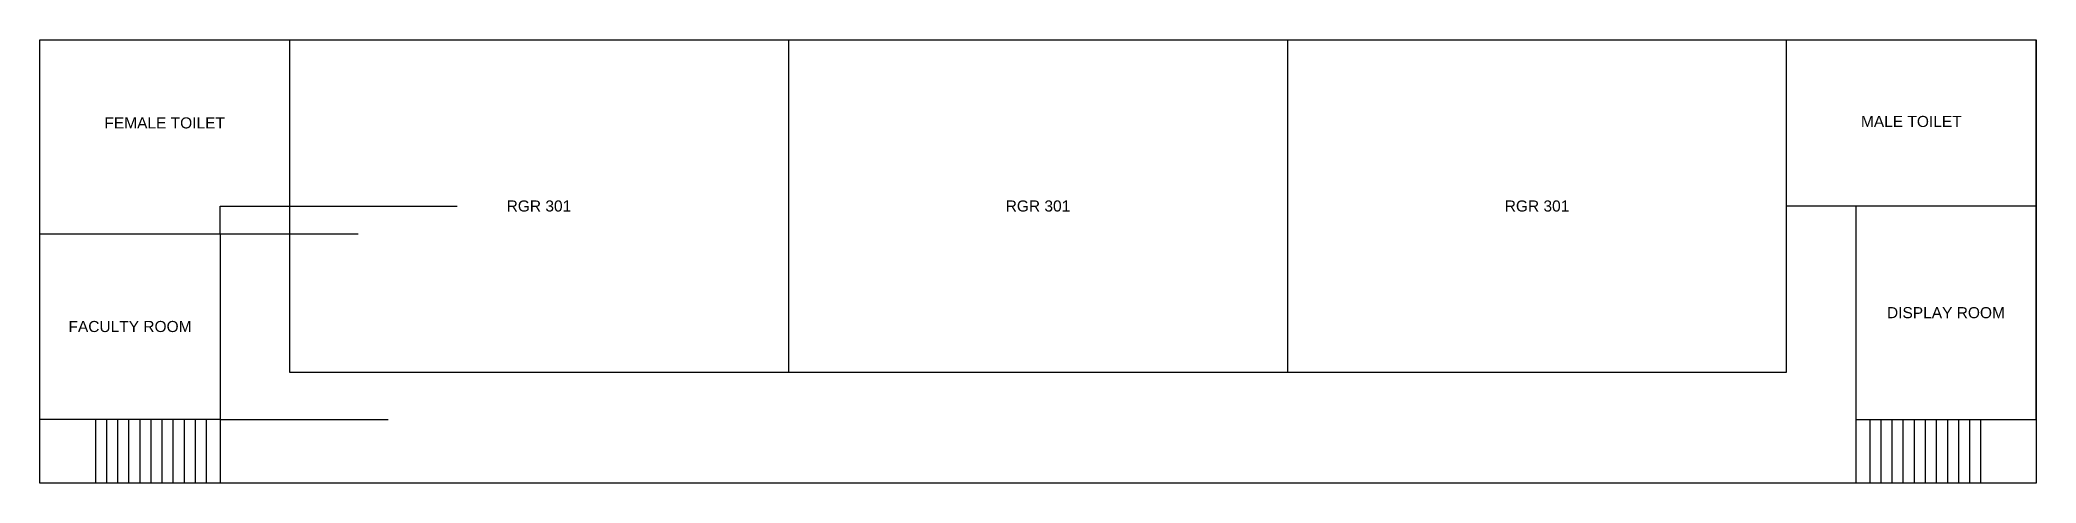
# Model space of a CAD drawing. Header units: millimetres. Extents: x 67969 to 103969, y 19332 to 27332.
import ezdxf

# ---------------------------------------------------------------- set-up
doc = ezdxf.new("R2010")
doc.units = ezdxf.units.MM
doc.header["$MEASUREMENT"] = 0
for name, color, linetype in [('3 - 3', 250, 'Continuous'), ('6 - 3F', 7, 'Continuous'), ('9 - 3L', 250, 'Continuous')]:
    doc.layers.add(name, color=color, linetype=linetype)
doc.styles.get("Standard").update_dxf_attribs({"font": 'arial.ttf'})

msp = doc.modelspace()

# ---------------------------------------------------------------- linework, layer by layer
at = {"layer": '3 - 3'}
for p, q in [((67969, 27332), (103969, 27332)), ((67969, 19332), (67969, 27332)), ((72469, 27332), (72469, 21332)), ((81469, 27332), (81469, 21332)), ((90469, 27332), (90469, 21332)), ((99469, 21332), (99469, 27332)), ((103969, 27332), (103969, 19332)), ((71219, 23832), (71219, 24332)), ((71219, 24332), (72469, 24332)), ((103969, 24332), (99469, 24332)), ((100719, 24332), (100719, 20482)), ((67969, 23832), (71219, 23832)), ((71219, 23832), (71219, 20482)), ((72469, 21332), (81469, 21332)), ((81469, 21332), (90469, 21332)), ((90469, 21332), (99469, 21332)), ((71219, 20482), (67969, 20482)), ((68969, 20479), (68969, 19332)), ((69169, 20482), (69169, 19332)), ((69369, 20482), (69369, 19332)), ((69569, 20482), (69569, 19332)), ((69769, 20482), (69769, 19332)), ((69969, 20482), (69969, 19332)), ((70169, 20482), (70169, 19332)), ((70369, 20482), (70369, 19332)), ((70569, 20482), (70569, 19332)), ((70769, 20482), (70769, 19332)), ((70969, 20482), (70969, 19332)), ((71219, 20482), (71219, 19332)), ((100719, 20482), (103969, 20482)), ((100719, 20482), (100719, 19332)), ((100969, 20482), (100969, 19332)), ((101169, 20482), (101169, 19332)), ((101369, 20482), (101369, 19332)), ((101569, 20482), (101569, 19332)), ((101769, 20482), (101769, 19332)), ((101969, 20482), (101969, 19332)), ((102169, 20482), (102169, 19332)), ((102369, 20482), (102369, 19332)), ((102569, 20482), (102569, 19332)), ((102769, 20482), (102769, 19332)), ((102969, 20479), (102969, 19332)), ((103969, 19332), (67969, 19332))]:
    msp.add_line(p, q, dxfattribs=at)
at = {"layer": '6 - 3F'}
for p, q in [((71219, 24332), (75497, 24332)), ((71219, 23832), (73708, 23832)), ((71219, 20482), (74247, 20482))]:
    msp.add_line(p, q, dxfattribs=at)
at = {"layer": '9 - 3L'}
for p, q in [((103969, 24332), (103969, 27332)), ((103969, 20482), (103969, 24332))]:
    msp.add_line(p, q, dxfattribs=at)

# ---------------------------------------------------------------- texts
at = {"layer": '9 - 3L', "char_height": 200, "attachment_point": 5}
for s, width, insert in [('FEMALE TOILET', 4500, (70219, 25832)), ('MALE TOILET', 4500, (101719, 25858)), ('RGR 301', 9000, (76969, 24332)), ('RGR 301', 9000, (85969, 24332)), ('RGR 301', 9000, (94969, 24332)), ('DISPLAY ROOM', 3250, (102344, 22407)), ('FACULTY ROOM', 3250, (69594, 22157))]:
    msp.add_mtext_dynamic_manual_height_columns(s, width=width, gutter_width=1, heights=[0], dxfattribs=dict(at, insert=insert))

doc.saveas('drawing.dxf')
